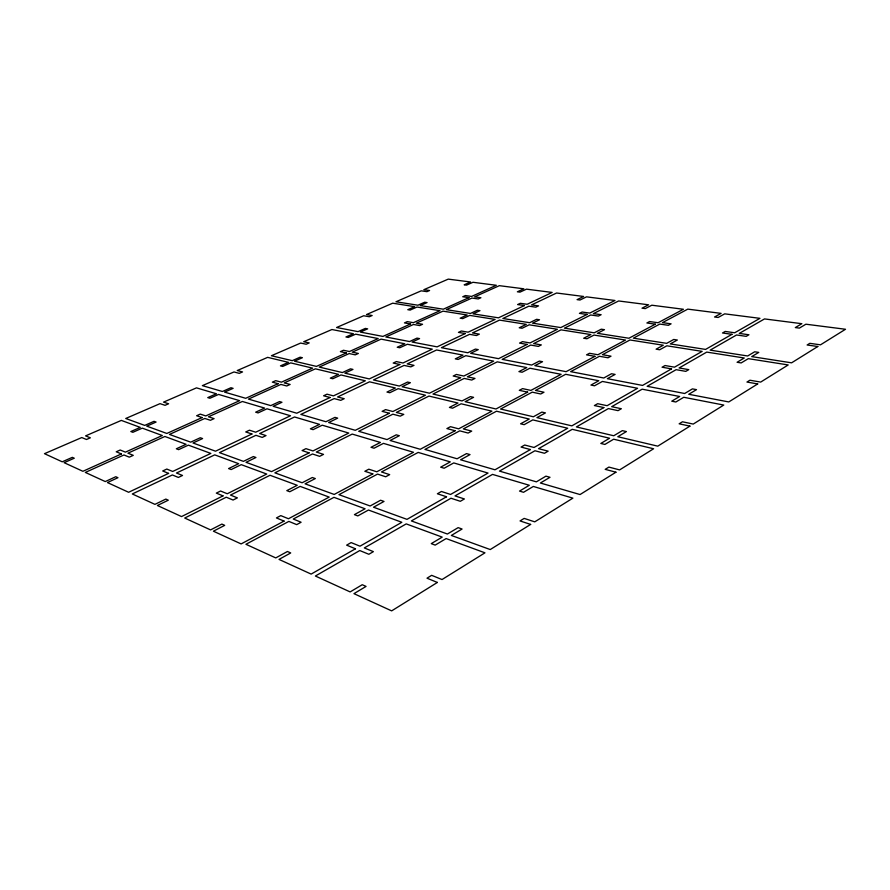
<?xml version="1.0" encoding="UTF-8"?>
<svg xmlns="http://www.w3.org/2000/svg" width="890" height="890" viewBox="0 0 890 890"><rect width="100%" height="100%" fill="white"/><g stroke="black" fill="none" stroke-linecap="round" stroke-linejoin="round"><path stroke-width="1.33" d="M437.357 582.449L391.656 610.874L353.953 593.652L366.068 586.41L362.241 584.719L350.148 591.917L315.372 576.019L359.771 550.543L368.849 554.281L373.399 551.644L364.31 547.94L406.218 523.899L442.208 537.115L431.261 543.634L435.177 545.114L446.135 538.561L484.972 552.824L442.019 579.546L431.65 575.329L427 578.189L437.357 582.449M530.629 524.421L490.234 549.553L451.341 535.446L462.088 529.027L458.139 527.636L447.403 534.022L411.369 520.939L450.963 498.233L460.319 501.304L464.38 498.956L455.013 495.908L492.515 474.392L529.305 485.272L519.538 491.08L523.543 492.292L533.321 486.452L572.871 498.144L534.757 521.851L524.166 518.403L520.038 520.939L530.629 524.421M615.947 472.201L580.046 494.551L540.397 483.014L549.976 477.296L545.937 476.15L536.381 481.846L499.479 471.11L534.946 450.752L544.491 453.277L548.129 451.163L538.572 448.66L572.259 429.314L609.572 438.236L600.828 443.454L604.889 444.444L613.644 439.204L653.594 448.76L619.618 469.909L608.882 467.094L605.211 469.353L615.947 472.201M689.928 426.132L657.766 446.157L617.805 436.723L626.404 431.572L622.332 430.638L613.744 435.755L576.409 426.933L608.404 408.566L618.038 410.646L621.331 408.733L611.686 406.674L642.157 389.186L679.66 396.484L671.761 401.19L675.844 402.002L683.743 397.274L723.759 405.061L693.232 424.074L682.463 421.782L679.159 423.807L689.928 426.132M757.702 383.935L728.765 401.946L688.749 394.281L696.503 389.642L692.42 388.886L684.677 393.502L647.164 386.305L676.122 369.673L685.801 371.364L688.771 369.639L679.103 367.971L706.749 352.095L744.251 358.003L737.098 362.274L741.17 362.931L748.312 358.648L788.195 364.945L760.672 382.088L749.925 380.23L746.955 382.055L757.702 383.935M817.799 346.51L791.588 362.831L751.727 356.612L758.758 352.407L754.687 351.784L747.656 355.978L710.164 350.137L736.553 334.974L746.209 336.353L748.924 334.774L739.267 333.416L764.51 318.92L801.846 323.693L795.326 327.576L799.376 328.11L805.895 324.205L845.5 329.267L820.502 344.83L809.822 343.329L807.13 344.997L817.799 346.51M355.466 548.785L311.144 574.095L279.015 559.409L290.719 552.946L287.448 551.489L275.755 557.919L245.94 544.291L288.861 521.395L296.704 524.622L301.109 522.241L293.266 519.048L333.961 497.343L365.067 508.78L354.409 514.643L357.78 515.911L368.46 510.026L401.846 522.285L359.994 546.193L351.138 542.589L346.622 545.147L355.466 548.785M446.524 496.765L406.986 519.36L373.533 507.222L384.002 501.437L380.597 500.236L370.14 505.987L338.968 494.673L377.549 474.092L385.693 476.773L389.664 474.637L381.51 471.978L418.2 452.42L450.251 461.899L440.672 467.172L444.143 468.229L453.744 462.922L488.02 473.068L450.574 494.462L441.429 491.48L437.391 493.772L446.524 496.765M530.407 449.55L494.985 469.798L460.597 459.796L470.009 454.601L466.493 453.6L457.093 458.773L424.942 449.417L459.763 430.838L468.118 433.052L471.7 431.116L463.334 428.924L496.52 411.213L529.25 419.045L520.594 423.807L524.154 424.675L532.81 419.891L567.698 428.235L534.045 447.47L524.711 445.022L521.084 447.08L530.407 449.55M603.832 407.576L571.847 425.865L536.926 417.61L545.437 412.904L541.876 412.092L533.366 416.776L500.603 409.033L532.231 392.156L540.731 393.981L543.979 392.234L535.48 390.421L565.684 374.301L598.792 380.742L590.938 385.07L594.52 385.782L602.385 381.443L637.574 388.285L607.114 405.695L597.68 403.693L594.398 405.551L603.832 407.576M671.538 368.872L642.569 385.426L607.369 378.684L615.101 374.412L611.497 373.744L603.776 377.994L570.657 371.642L599.46 356.278L608.026 357.769L610.996 356.178L602.419 354.687L629.986 339.98L663.273 345.231L656.108 349.18L659.712 349.759L666.877 345.798L702.154 351.372L674.509 367.17L665.041 365.534L662.071 367.214L671.538 368.872M731.969 334.329L705.57 349.414L670.292 343.918L677.346 340.024L673.73 339.468L666.688 343.351L633.391 338.167L659.768 324.082L668.379 325.306L671.093 323.838L662.494 322.625L687.781 309.13L721.1 313.38L714.537 316.996L718.152 317.474L724.705 313.847L759.938 318.342L734.684 332.771L725.228 331.447L722.502 332.982L731.969 334.329M284.066 521.084L241.123 543.923L213.389 531.197L224.714 525.356L221.877 524.088L210.574 529.906L184.708 518.036L226.249 497.21L233.08 500.035L237.363 497.866L230.51 495.074L270.026 475.271L297.204 485.295L286.825 490.635L289.773 491.747L300.153 486.385L329.189 497.098L288.471 518.748L280.806 515.622L276.423 517.936L284.066 521.084M372.81 473.903L334.195 494.44L305.092 483.837L315.305 478.564L312.323 477.507L302.133 482.758L274.888 472.835L312.49 453.989L319.632 456.348L323.504 454.389L316.351 452.053L352.195 434.086L380.397 442.452L371.008 447.292L374.056 448.215L383.457 443.365L413.483 452.276L376.782 471.8L368.805 469.197L364.856 471.277L372.81 473.903M455.079 430.738L420.225 449.283L390.098 440.483L399.332 435.711L396.239 434.832L387.028 439.582L358.726 431.316L392.868 414.195L400.255 416.164L403.771 414.384L396.373 412.437L428.991 396.072L457.972 403.025L449.439 407.42L452.576 408.187L461.109 403.782L491.881 411.158L458.661 428.835L450.474 426.677L446.902 428.568L455.079 430.738M527.636 392.134L495.975 408.988L465.17 401.679L473.58 397.341L470.421 396.606L462.032 400.934L433.018 394.059L464.202 378.417L471.745 380.052L474.971 378.428L467.406 376.804L497.265 361.841L526.735 367.592L518.937 371.608L522.13 372.243L529.917 368.215L561.123 374.312L530.885 390.41L522.564 388.618L519.304 390.332L527.636 392.134M594.943 356.323L566.096 371.664L534.868 365.656L542.533 361.696L539.34 361.095L531.675 365.045L502.183 359.371L530.718 345.053L538.383 346.399L541.32 344.908L533.666 343.584L561.045 329.845L590.827 334.562L583.684 338.245L586.91 338.767L594.042 335.074L625.503 340.058L597.913 354.743L589.491 353.286L586.532 354.854L594.943 356.323M655.34 324.183L628.919 338.245L597.446 333.316L604.477 329.678L601.251 329.189L594.22 332.816L564.427 328.154L590.693 314.982L598.414 316.072L601.128 314.704L593.408 313.614L618.639 300.965L648.587 304.803L642.024 308.185L645.261 308.607L651.825 305.214L683.398 309.264L658.066 322.736L649.611 321.546L646.885 322.981L655.34 324.183M223.012 495.875L181.549 516.578L157.397 505.498L168.31 500.18L165.829 499.079L154.938 504.363L132.299 493.972L172.371 474.96L178.378 477.441L182.506 475.471L176.487 473.013L214.724 454.868L238.654 463.69L228.596 468.574L231.178 469.553L241.246 464.647L266.7 474.047L227.262 493.75L220.575 491.013L216.337 493.116L223.012 495.875M309.097 452.865L271.561 471.622L246.041 462.322L255.931 457.493L253.316 456.57L243.437 461.365L219.441 452.632L255.919 435.31L262.238 437.402L266.01 435.599L259.68 433.53L294.568 416.976L319.543 424.385L310.387 428.835L313.08 429.659L322.247 425.186L348.747 433.063L312.957 450.941L305.949 448.649L302.111 450.562L309.097 452.865M389.353 413.26L355.266 430.304L328.666 422.539L337.677 418.144L334.94 417.366L325.951 421.738L300.876 414.417L334.195 398.598L340.759 400.344L344.207 398.698L337.622 396.962L369.55 381.81L395.349 387.995L386.983 392.067L389.776 392.746L398.142 388.674L425.442 395.227L392.857 411.514L385.615 409.6L382.122 411.336L389.353 413.26M460.608 377.638L429.47 393.213L402.124 386.727L410.368 382.711L407.564 382.055L399.332 386.06L373.489 379.941L404.082 365.412L410.824 366.869L413.984 365.367L407.231 363.921L436.589 349.981L462.956 355.132L455.28 358.87L458.128 359.438L465.804 355.689L493.65 361.129L463.824 376.036L456.414 374.456L453.21 376.036L460.608 377.638M527.08 344.419L498.556 358.67L470.688 353.308L478.253 349.625L475.394 349.091L467.829 352.763L441.429 347.678L469.564 334.329L476.439 335.53L479.343 334.139L472.468 332.949L499.513 320.1L526.29 324.349L519.226 327.776L522.107 328.243L529.172 324.805L557.385 329.267L530.017 342.95L522.497 341.638L519.56 343.095L527.08 344.419M587.022 314.448L560.767 327.576L532.543 323.159L539.518 319.766L536.614 319.321L529.65 322.703L502.861 318.509L528.86 306.171L535.825 307.161L538.517 305.871L531.553 304.892L556.584 293.01L583.618 296.47L577.087 299.641L580.002 300.03L586.532 296.848L614.957 300.486L589.725 313.102L582.138 312.034L579.435 313.369L587.022 314.448M168.577 473.391L128.616 492.281L107.434 482.558L117.947 477.707L115.767 476.728L105.276 481.568L85.34 472.423L123.966 454.968L129.273 457.16L133.255 455.346L127.938 453.177L164.884 436.478L186.066 444.299L176.342 448.782L178.623 449.65L188.369 445.145L210.819 453.422L172.682 471.455L166.808 469.052L162.714 470.977L168.577 473.391M251.926 433.997L215.525 451.197L193.008 442.998L202.586 438.559L200.272 437.747L190.705 442.163L169.456 434.42L204.811 418.445L210.429 420.291L214.078 418.634L208.46 416.798L242.358 401.479L264.586 408.076L255.675 412.181L258.067 412.916L266.989 408.788L290.485 415.764L255.675 432.217L249.489 430.204L245.751 431.95L251.926 433.997M330.034 397.496L296.782 413.216L273.185 406.33L281.952 402.269L279.527 401.579L270.76 405.618L248.444 399.098L280.895 384.424L286.769 385.982L290.129 384.458L284.244 382.911L315.416 368.827L338.489 374.356L330.312 378.139L332.804 378.74L340.981 374.957L365.323 380.798L333.461 395.872L327.019 394.181L323.604 395.783L330.034 397.496M399.81 364.488L369.272 378.94L344.886 373.155L352.952 369.417L350.449 368.838L342.383 372.565L319.276 367.08L349.203 353.541L355.266 354.854L358.358 353.452L352.295 352.151L381.087 339.135L404.772 343.762L397.229 347.245L399.788 347.756L407.331 344.263L432.273 349.136L402.959 362.998L396.339 361.585L393.202 363.064L399.81 364.488M465.203 333.561L437.101 346.855L412.126 342.049L419.568 338.601L416.998 338.122L409.567 341.549L385.837 336.987L413.494 324.483L419.691 325.573L422.55 324.272L416.353 323.192L442.986 311.155L467.139 314.982L460.175 318.197L462.767 318.62L469.742 315.394L495.118 319.41L468.107 332.193L461.354 331.013L458.461 332.382L465.203 333.561M524.444 305.537L498.467 317.83L473.068 313.847L479.955 310.666L477.34 310.265L470.465 313.447L446.291 309.653L471.945 298.061L478.253 298.951L480.9 297.75L474.604 296.859L499.346 285.668L523.832 288.805L517.368 291.798L519.994 292.143L526.468 289.15L552.145 292.432L527.136 304.269L520.294 303.301L517.613 304.569L524.444 305.537M121.441 453.933L82.903 471.3L64.136 462.689L74.259 458.216L72.324 457.349L62.222 461.81L44.5 453.678L81.758 437.546L86.486 439.493L90.346 437.824L85.596 435.878L121.329 420.403L140.242 427.389L130.841 431.539L132.866 432.306L142.289 428.146L162.292 435.522L125.412 452.142L120.195 450.017L116.245 451.786L121.441 453.933M202.141 417.555L166.842 433.463L146.783 426.154L156.073 422.06L154.003 421.326L144.736 425.409L125.746 418.489L160.022 403.648L165.051 405.317L168.599 403.771L163.56 402.124L196.49 387.862L216.437 393.781L207.77 397.608L209.918 398.253L218.595 394.426L239.621 400.667L205.779 415.919L200.261 414.117L196.634 415.741L202.141 417.555M278.114 383.69L245.707 398.297L224.58 392.123L233.113 388.351L230.944 387.728L222.411 391.5L202.375 385.637L233.981 371.953L239.265 373.355L242.536 371.931L237.241 370.54L267.656 357.357L288.449 362.352L280.461 365.879L282.697 366.424L290.696 362.886L312.579 368.137L281.451 382.177L275.689 380.664L272.351 382.155L278.114 383.69M346.332 352.918L316.428 366.402L294.512 361.207L302.4 357.713L300.141 357.19L292.265 360.673L271.417 355.733L300.686 343.051L306.16 344.241L309.186 342.917L303.713 341.738L331.914 329.522L353.352 333.717L345.954 336.976L348.257 337.444L355.666 334.162L378.172 338.567L349.414 351.528L343.462 350.26L340.38 351.639L346.332 352.918M410.546 323.971L382.923 336.42L360.361 332.081L367.67 328.855L365.345 328.421L358.047 331.636L336.576 327.509L363.71 315.75L369.339 316.74L372.154 315.516L366.513 314.537L392.713 303.19L414.651 306.661L407.787 309.687L410.145 310.076L417.01 307.039L440.005 310.677L413.394 322.681L407.297 321.624L404.449 322.903L410.546 323.971M468.941 297.627L443.309 309.197L420.291 305.593L427.067 302.589L424.697 302.233L417.922 305.214L395.961 301.777L421.226 290.83L426.966 291.653L429.592 290.507L423.84 289.695L448.26 279.126L470.576 281.985L464.18 284.8L466.582 285.123L472.979 282.286L496.331 285.278L471.6 296.437L465.392 295.558L462.744 296.748L468.941 297.627"/></g></svg>
